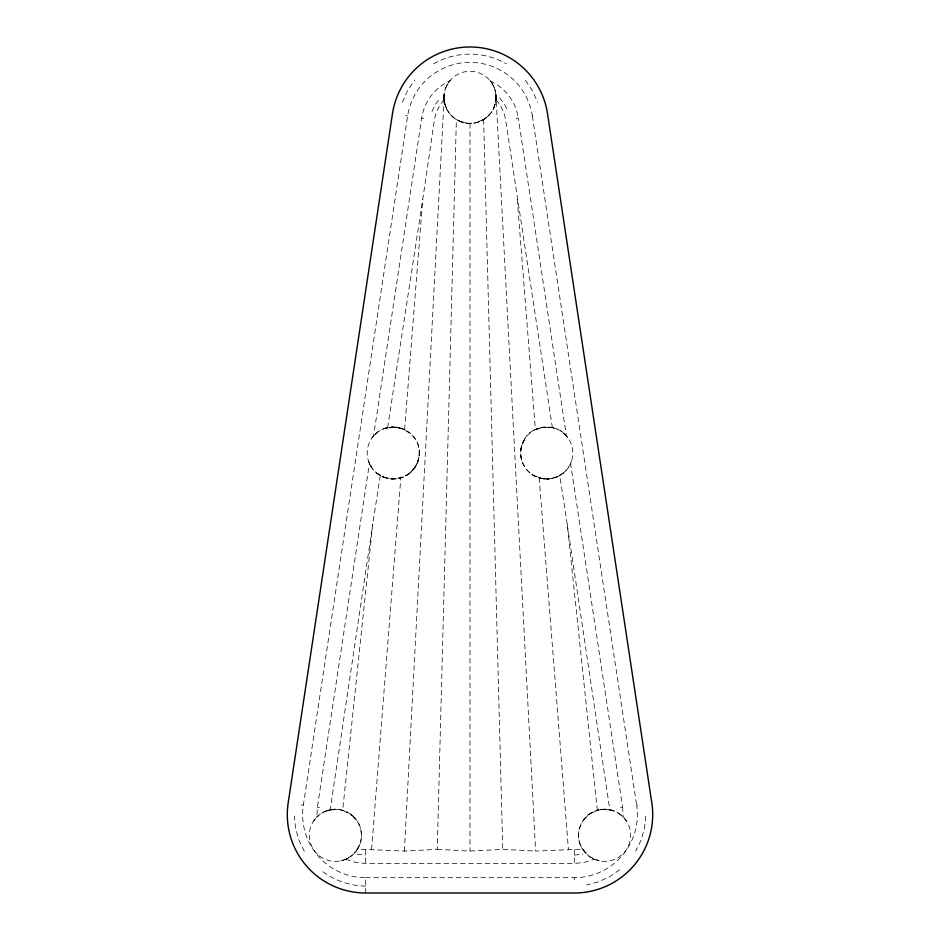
<?xml version="1.0" encoding="UTF-8"?>
<svg xmlns="http://www.w3.org/2000/svg" width="940" height="940" viewBox="0 0 940 940"><rect width="100%" height="100%" fill="white"/><g stroke="black" fill="none" stroke-linecap="round" stroke-linejoin="round"><path stroke-width="0.7" stroke-dasharray="4.7 3.53" d="M419.181 450.389L419.052 456.887A26.073 26.073 0 0 1 376.999 473.361A26.073 26.073 0 0 1 383.767 428.699A26.073 26.073 0 0 1 419.052 456.887C423.787 433.763 392.497 417.912 376.106 433.352M522.299 444.103L525.178 438.287C520.384 445.525 519.256 455.101 522.711 463.126M340.762 860.817C347.636 859.372 353.816 855.106 357.517 849.137L404.376 851.076L437.253 849.361L456.37 119.592C444.738 112.6 440.249 96.08 447.405 84.483M489.67 114.457L484.958 118.722L479.212 121.354C496.026 116.278 501.431 92.837 489.705 80.276M376.482 472.926L384.918 477.685C377.21 475.123 371.006 468.802 368.492 461.094L369.408 463.49L317.379 807.284L316.886 816.954L313.572 821.043M404.376 851.076L444.032 99.805M443.927 96.891L444.103 94.306M371.582 849.361L400.816 477.943C410.851 474.688 418.559 465.464 419.287 454.843M404.623 429.51L422.73 199.527L434.362 120.003L436.101 112.941L439.556 105.68L443.727 100.098M380.242 475.57L372.722 524.438L342.677 810.257L352.7 815.779L347.248 812.501M496.062 96.891L495.415 103.224L493.241 109.193L495.251 103.87M496.073 97.043L495.415 103.224A26.073 26.073 0 0 1 452.222 116.431A26.073 26.073 0 0 1 462.374 72.427A26.073 26.073 0 0 1 495.415 103.224L496.073 97.043L535.624 851.076L582.483 849.137L589.65 856.681L599.238 860.817M645.757 816.167L644.429 828.375L641.033 840.184L635.675 851.241M318.519 815.438L316.886 816.954L323.16 812.278L330.198 809.751L372.722 524.438M365.695 893L365.695 877.666A63.074 63.074 0 0 1 303.338 805.169L407.643 115.961A63.074 63.074 0 0 1 532.357 115.961L534.437 115.644M372.005 437.899L373.591 435.878L421.684 118.088A48.868 48.868 0 0 1 449.755 80.922L450.295 80.276M387.632 427.524L422.73 199.527M520.819 449.99L522.217 444.068C517.552 456.523 523.921 471.387 536.035 476.768M418.946 456.863L417.289 463.126L418.476 459.672M357.517 849.137C364.744 837.928 361.536 821.995 350.749 814.216M557.326 476.803L548.361 479.001L542.239 478.672C554.671 480.928 567.819 473.184 571.508 461.094M402.332 102.389L407.466 90.804L414.564 80.3M431.989 111.519L435.502 104.246L440.39 97.819M417.184 463.091L414.047 468.743L416.62 464.607M359.573 845.107L354.192 853.391M592.576 812.148C579.451 818.681 574.411 836.823 582.483 849.137M446.547 85.963L449.755 80.922M524.332 439.626C531.229 424.645 555.587 424.669 563.26 432.811M413.953 468.684L409.511 473.384L413.318 469.659M373.591 435.878L378.421 431.554M583.74 819.633L589.251 814.216L598.58 809.928L592.752 812.501M375.272 434.115L376.071 433.387M563.518 472.926L555.082 477.685M466.816 123.246C475.299 124.386 483.783 120.532 489.623 114.539M619.707 869.794L609.59 876.75L598.428 881.873L586.548 885.01M409.382 473.243L403.965 476.768L408.019 474.488M346.272 859.007L348.693 857.738M433.704 63.838C455.724 50.901 484.276 50.901 506.296 63.838M325.322 811.255L335.051 809.223L341.42 809.928M383.132 428.957L392.603 426.913M534.895 429.839L541.017 427.794L534.848 429.768M479.341 121.707C471.88 124.538 463.267 123.422 456.37 119.592M397.714 478.296L403.836 476.498M626.428 821.043C620.423 811.537 608.062 807.072 597.323 810.257L567.278 524.438L559.758 475.57M540.947 427.547L552.368 427.524L556.868 428.957M516.236 118.405L518.316 118.088L566.409 435.878L567.995 437.899L563.918 433.399M620.541 807.601L622.621 807.284L570.592 463.49M574.305 879.781L574.305 877.666A63.074 63.074 0 0 0 636.662 805.169L638.742 804.852M598.592 809.975L604.949 809.223M382.674 476.803L391.639 479.001L400.816 477.943M574.305 855.071L582.788 854.166M345.779 859.231L355.449 862.38L365.695 863.472L574.305 863.472L584.551 862.38L594.221 859.231L592.223 858.255M386.187 427.912L399.054 427.547L405.105 429.839L398.983 427.794M328.706 810.116L335.051 809.634M391.639 479.001L397.761 478.672M437.253 849.361L470 851.076L502.747 849.361L535.624 851.076M330.198 809.751L339.434 809.54L347.424 812.148M365.695 877.666L574.305 877.666M600.566 809.54L609.802 809.751L614.631 811.232M604.949 809.634L611.294 810.116M365.695 886.068C349.245 885.868 333.124 880.087 320.293 869.794M547.386 427.324L553.813 427.912M357.212 854.166L365.695 855.071M531.981 474.488L539.184 477.943L548.361 479.001M405.563 115.644L407.643 115.961M421.684 118.088L423.764 118.405M301.258 804.852L303.338 805.169M317.379 807.284L319.459 807.601M396.868 427.148L399.054 427.547M460.659 121.707L466.886 122.87M384.989 477.379L391.275 478.977M536.164 476.498L542.286 478.296M460.659 121.683L455.042 118.722L450.378 114.539M621.034 815.074L623.114 816.954L622.621 807.284M495.968 99.805C501.055 105.445 504.334 112.53 505.638 120.003L552.368 427.524M563.753 433.223L566.409 435.878M352.524 815.955L356.941 820.585L356.26 819.633M585.808 853.391L580.427 845.107M499.61 97.819L504.498 104.246L508.011 111.519M525.437 80.3L532.534 90.804L537.668 102.389M371.041 466.604L371.512 467.345M369.408 463.49L371.171 466.816M492.384 83.977L494.135 87.479M304.325 851.241L298.967 840.184L295.571 828.375L294.243 816.167M446.723 109.111L444.585 103.224L443.939 98.101L444.632 103.212L446.77 109.181M532.357 115.961L636.662 805.169M567.278 524.438L609.802 809.751M443.986 96.902L444.585 103.224M517.27 199.527L535.377 429.51M539.184 477.943L568.418 849.361M496.073 96.891L495.897 94.306L496.273 100.098M483.63 119.592L502.747 849.361M574.305 849.666L574.305 863.472M470 123.434L470 851.076M365.695 849.666L365.695 863.472M490.245 80.922A48.868 48.868 0 0 1 518.316 118.088M319.365 855.858A26.073 26.073 0 0 0 361.23 838.927A26.073 26.073 0 0 0 325.639 811.126A26.073 26.073 0 0 0 319.365 855.858M587.183 854.718A26.073 26.073 0 0 0 630.106 840.654A26.073 26.073 0 0 0 596.465 810.515A26.073 26.073 0 0 0 587.183 854.718M531.864 474.406A26.073 26.073 0 0 0 572.719 455.148A26.073 26.073 0 0 0 535.612 429.392A26.073 26.073 0 0 0 531.864 474.406"/><path stroke-width="1.41" d="M392.485 113.669L288.18 802.866A78.396 78.396 0 0 0 365.695 893L574.305 893A78.396 78.396 0 0 0 651.82 802.866L547.515 113.669A78.396 78.396 0 0 0 392.485 113.669"/></g></svg>
